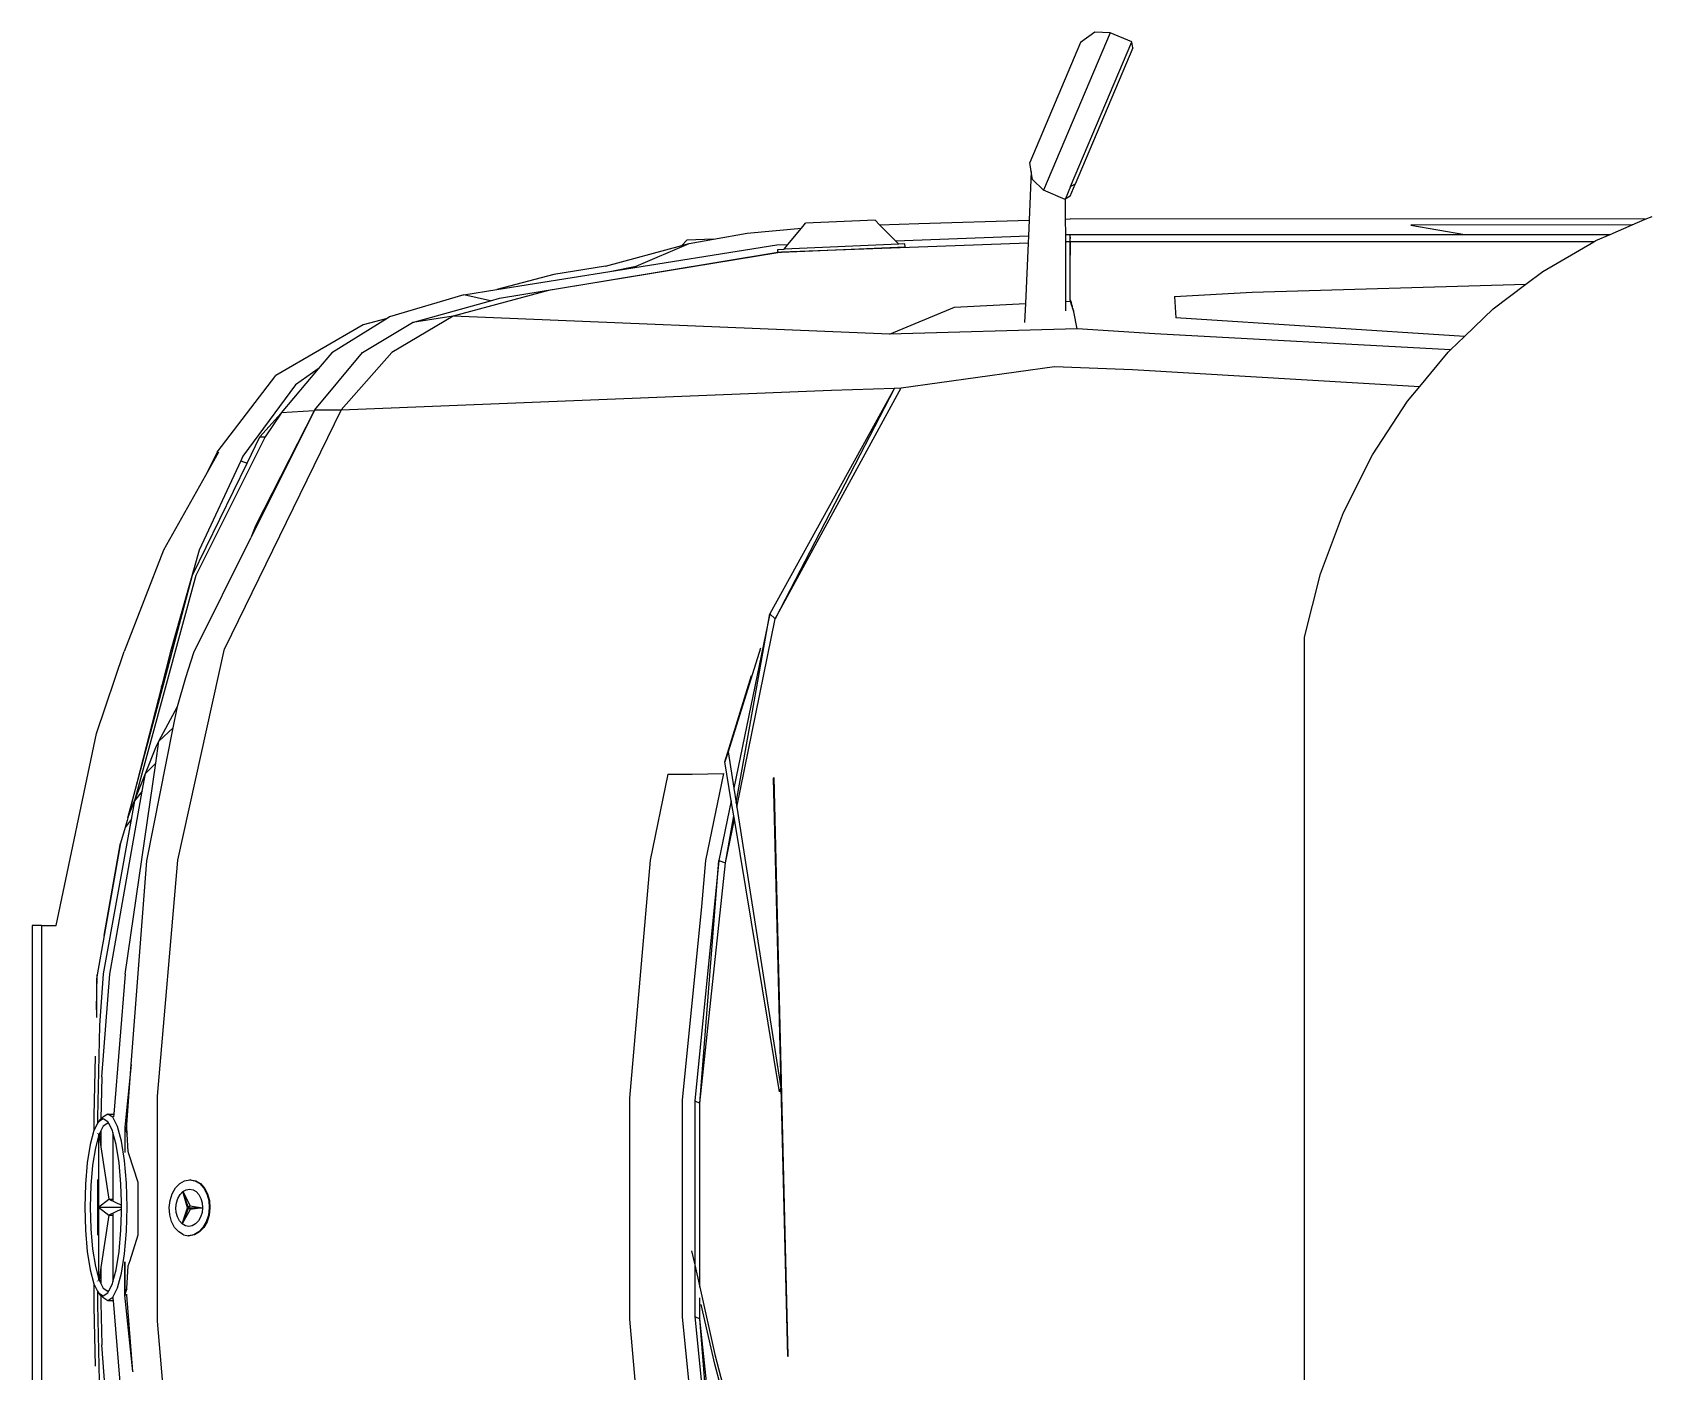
# Model space of a CAD drawing. Header units: millimetres. Extents: x 44692 to 333458, y -26854 to 14445.
# Drawn here: x 303103 to 304712, y 4180 to 5514 of the extents above; entities that cross this region are included whole.
import ezdxf

# ---------------------------------------------------------------- set-up
doc = ezdxf.new("R2010")
doc.units = ezdxf.units.MM
doc.header["$LTSCALE"] = 100
doc.layers.add('Transporte semielaborado', color=30, linetype='Continuous')

msp = doc.modelspace()

# ---------------------------------------------------------------- linework, layer by layer
at = {"layer": 'Transporte semielaborado'}
for p, q in [((304146.304, 5503.347), (304095.79, 5383.869)), ((304175.756, 5513.25), (304109.437, 5356.391)), ((304136.328, 5360.061), (304197.253, 5504.161)), ((304160.499, 5513.603), (304146.304, 5503.347)), ((304175.756, 5513.25), (304160.499, 5513.603)), ((304197.253, 5504.161), (304175.756, 5513.25)), ((304198.348, 5498.226), (304197.253, 5504.161)), ((304198.348, 5498.226), (304140.978, 5362.531)), ((304097.174, 5375.19), (304095.023, 5326.558)), ((304097.174, 5375.19), (304095.79, 5383.869)), ((304098.491, 5366.938), (304097.174, 5375.19)), ((304109.437, 5356.391), (304098.491, 5366.938)), ((304136.328, 5360.061), (304130.933, 5347.302)), ((304135.898, 5350.517), (304140.978, 5362.531)), ((304140.978, 5362.531), (304136.328, 5360.061)), ((304130.933, 5347.302), (304109.437, 5356.391)), ((304131.011, 5347.353), (304130.933, 5347.302)), ((304135.898, 5350.517), (304131.011, 5347.353)), ((304131.011, 5347.353), (304131.046, 5327.617)), ((303941.737, 5326.634), (303872.502, 5323.612)), ((303946.249, 5322.058), (303941.737, 5326.634)), ((303985.332, 5323.334), (304095.023, 5326.558)), ((304095.023, 5326.558), (304094.333, 5310.971)), ((304131.046, 5327.617), (304135.829, 5327.758)), ((304131.046, 5327.617), (304131.073, 5312.303)), ((304708.335, 5327.463), (304135.829, 5327.758)), ((304695.213, 5321.841), (304708.335, 5327.463)), ((304708.335, 5327.463), (304715.03, 5330.332)), ((303781.028, 5307.604), (303814.241, 5313.574)), ((303814.241, 5313.574), (303868.349, 5318.591)), ((303854.865, 5302.29), (303868.349, 5318.591)), ((303868.349, 5318.591), (303872.502, 5323.612)), ((303946.249, 5322.058), (303985.332, 5323.334)), ((303961.915, 5306.171), (303946.249, 5322.058)), ((303961.915, 5306.171), (304094.333, 5310.971)), ((304094.333, 5310.971), (304094.008, 5303.616)), ((304131.073, 5312.303), (304135.756, 5312.472)), ((304131.073, 5312.303), (304131.086, 5304.965)), ((304135.829, 5311.676), (304135.756, 5312.472)), ((304135.756, 5311.173), (304135.756, 5312.472)), ((304135.756, 5311.173), (304135.812, 5311.556)), ((304135.756, 5309.605), (304135.756, 5311.173)), ((304135.756, 5309.605), (304135.83, 5308.358)), ((304135.756, 5305.135), (304135.756, 5309.605)), ((304135.812, 5311.556), (304135.829, 5311.676)), ((304135.829, 5311.268), (304135.812, 5311.556)), ((304135.829, 5312.472), (304135.829, 5311.676)), ((304135.829, 5312.472), (304528.788, 5312.472)), ((304135.83, 5308.358), (304135.829, 5311.268)), ((304695.213, 5321.841), (304474.791, 5321.483)), ((304474.791, 5321.483), (304528.788, 5312.472)), ((304528.788, 5312.472), (304673.344, 5312.472)), ((304659.252, 5306.435), (304673.344, 5312.472)), ((304673.344, 5312.472), (304695.213, 5321.841)), ((303567.969, 5248.992), (303844.932, 5294.556)), ((303844.932, 5294.556), (303616.685, 5256.727)), ((303673.483, 5280.857), (303749.498, 5301.289)), ((303677.646, 5275.439), (303843.901, 5301.893)), ((303703.967, 5280.857), (303756.764, 5303.242)), ((303754.341, 5306.812), (303749.498, 5301.289)), ((303749.498, 5301.289), (303756.764, 5303.242)), ((303781.028, 5307.604), (303754.341, 5306.812)), ((303756.764, 5303.242), (303781.028, 5307.604)), ((303843.901, 5301.893), (303854.865, 5302.29)), ((303844.932, 5297.441), (303851.076, 5297.709)), ((303845.058, 5294.56), (303844.932, 5297.441)), ((303845.058, 5294.56), (303844.932, 5294.556)), ((303845.687, 5294.583), (303845.058, 5294.56)), ((303845.687, 5294.583), (303848.595, 5294.71)), ((304094.008, 5303.616), (303848.595, 5294.71)), ((303848.595, 5294.71), (303971.609, 5300.081)), ((303965.339, 5302.698), (303851.076, 5297.709)), ((303851.076, 5297.709), (303854.865, 5302.29)), ((303965.339, 5302.698), (303961.915, 5306.171)), ((303971.483, 5302.966), (303965.339, 5302.698)), ((303971.609, 5300.081), (303971.483, 5302.966)), ((304094.008, 5303.616), (304091.356, 5243.69)), ((304135.756, 5305.135), (304131.086, 5304.965)), ((304131.086, 5304.965), (304131.189, 5245.736)), ((304135.83, 5304.19), (304135.756, 5305.135)), ((304135.756, 5300.054), (304135.756, 5305.135)), ((304135.756, 5300.054), (304135.83, 5300.056)), ((304135.756, 5298.417), (304135.756, 5300.054)), ((304135.83, 5297.411), (304135.756, 5298.417)), ((304135.756, 5297.409), (304135.756, 5298.417)), ((304135.756, 5297.409), (304135.83, 5297.411)), ((304135.756, 5291.886), (304135.756, 5297.409)), ((304135.83, 5305.135), (304135.83, 5308.358)), ((304135.83, 5305.135), (304135.83, 5304.19)), ((304657.019, 5305.135), (304135.83, 5305.135)), ((304135.83, 5304.19), (304135.83, 5300.056)), ((304135.83, 5300.056), (304135.83, 5297.411)), ((304135.83, 5297.411), (304135.83, 5291.888)), ((304606.356, 5275.639), (304657.019, 5305.135)), ((304657.019, 5305.135), (304659.252, 5306.435)), ((303673.483, 5280.857), (303621.85, 5272.433)), ((303677.646, 5275.439), (303703.967, 5280.857)), ((304135.83, 5291.888), (304135.756, 5291.886)), ((304135.756, 5277.112), (304135.756, 5291.886)), ((304135.756, 5277.112), (304135.83, 5277.099)), ((304135.756, 5267.96), (304135.756, 5277.112)), ((304135.83, 5277.099), (304135.83, 5291.888)), ((304135.83, 5267.962), (304135.83, 5277.099)), ((303565.342, 5257.57), (303677.646, 5275.439)), ((303621.85, 5272.433), (303565.342, 5257.57)), ((304135.83, 5267.962), (304135.756, 5267.96)), ((304135.756, 5267.374), (304135.756, 5267.96)), ((304135.756, 5267.374), (304135.83, 5267.376)), ((304135.756, 5264.367), (304135.756, 5267.374)), ((304135.83, 5264.356), (304135.756, 5264.367)), ((304135.756, 5256.344), (304135.756, 5264.367)), ((304135.83, 5267.376), (304135.83, 5267.962)), ((304135.83, 5264.356), (304135.83, 5267.376)), ((304135.83, 5256.346), (304135.83, 5264.356)), ((304316.917, 5254.897), (304589.344, 5262.776)), ((304557.048, 5238.355), (304589.344, 5262.776)), ((304589.344, 5262.776), (304606.356, 5275.639)), ((303532.223, 5252.3), (303458.261, 5230.236)), ((303481.366, 5224.763), (303558.77, 5246.419)), ((303616.685, 5256.727), (303521.855, 5231.073)), ((303532.223, 5252.3), (303565.342, 5257.57)), ((303558.77, 5246.419), (303532.223, 5252.3)), ((303558.77, 5246.419), (303567.969, 5248.992)), ((304131.189, 5245.736), (304136.113, 5245.989)), ((304131.189, 5245.736), (304131.206, 5236.28)), ((304135.83, 5256.346), (304135.756, 5256.344)), ((304135.756, 5250.098), (304135.756, 5256.344)), ((304135.756, 5250.098), (304135.83, 5250.101)), ((304135.756, 5247.119), (304135.756, 5250.098)), ((304135.87, 5246.759), (304135.756, 5247.119)), ((304135.83, 5250.101), (304135.83, 5256.346)), ((304135.83, 5247.119), (304135.83, 5250.101)), ((304135.83, 5247.119), (304135.87, 5246.759)), ((304135.83, 5247.119), (304136.05, 5246.189)), ((304136.486, 5245.833), (304135.83, 5247.119)), ((304136.05, 5246.189), (304135.87, 5246.759)), ((304136.113, 5245.989), (304136.05, 5246.189)), ((304136.575, 5244.523), (304136.113, 5245.989)), ((304136.486, 5245.833), (304137.284, 5242.273)), ((304136.486, 5245.833), (304136.575, 5244.523)), ((304137.745, 5241.409), (304136.486, 5245.833)), ((304239.689, 5250.507), (304316.917, 5254.897)), ((304239.689, 5250.507), (304241.117, 5229.447)), ((303455.954, 5228.798), (303401.06, 5194.575)), ((303455.954, 5228.798), (303432.083, 5222.519)), ((303458.261, 5230.236), (303455.954, 5228.798)), ((303521.855, 5231.073), (303460.813, 5194.996)), ((303521.855, 5231.073), (303481.366, 5224.763)), ((303956.034, 5213.041), (303521.855, 5231.073)), ((303956.034, 5213.041), (304020.622, 5240.056)), ((304020.622, 5240.056), (304091.356, 5243.69)), ((304091.356, 5243.69), (304090.523, 5224.87)), ((304137.284, 5242.273), (304136.575, 5244.523)), ((304137.768, 5240.74), (304137.284, 5242.273)), ((304137.745, 5241.409), (304137.768, 5240.74)), ((304138.553, 5238.574), (304137.745, 5241.409)), ((304138.568, 5238.203), (304137.768, 5240.74)), ((304138.553, 5238.574), (304138.568, 5238.203)), ((304139.115, 5236.6), (304138.553, 5238.574)), ((304139.115, 5236.6), (304138.568, 5238.203)), ((304139.115, 5236.6), (304139.122, 5236.446)), ((304139.178, 5236.378), (304139.122, 5236.446)), ((304139.178, 5236.378), (304139.202, 5236.294)), ((304139.202, 5236.294), (304139.184, 5236.25)), ((304139.501, 5235.243), (304139.184, 5236.25)), ((304142.941, 5218.355), (304139.501, 5235.243)), ((304528.219, 5210.669), (304241.117, 5229.447)), ((304528.219, 5210.669), (304557.048, 5238.355)), ((303432.083, 5222.519), (303345.164, 5171.954)), ((303431.418, 5194.996), (303481.366, 5224.763)), ((304142.941, 5218.355), (303956.034, 5213.041)), ((304220.071, 5213.553), (304142.941, 5218.355)), ((304514.401, 5197.399), (304220.071, 5213.553)), ((304511.986, 5195.079), (304514.401, 5197.399)), ((304514.401, 5197.399), (304528.219, 5210.669)), ((303383.919, 5137.658), (303431.418, 5194.996)), ((303401.06, 5194.575), (303387.551, 5178.581)), ((303460.813, 5194.996), (303410.455, 5137.658)), ((303967.735, 5159.695), (304120.321, 5180.983)), ((304120.321, 5180.983), (304197.931, 5177.834)), ((304483.83, 5160.991), (304511.986, 5195.079)), ((303287.018, 5095.795), (303345.164, 5171.954)), ((303387.551, 5178.581), (303350.583, 5134.812)), ((303387.551, 5178.581), (303364.876, 5162.707)), ((304197.931, 5177.834), (304483.83, 5160.991)), ((303364.876, 5162.707), (303312.479, 5091.8)), ((303410.455, 5137.658), (303898.342, 5157.254)), ((303961.134, 5159.428), (303836.921, 4934.559)), ((303842.414, 4929.557), (303967.735, 5159.695)), ((303961.134, 5159.428), (303842.414, 4929.557)), ((303898.342, 5157.254), (303961.134, 5159.428)), ((303961.134, 5159.428), (303967.735, 5159.695)), ((304471.77, 5146.39), (304483.83, 5160.991)), ((303410.455, 5137.658), (303294.209, 4899.848)), ((303383.51, 5136.856), (303320.447, 5010.285)), ((303383.51, 5136.856), (303324.965, 5022.215)), ((303329.503, 5110.903), (303350.458, 5134.622)), ((303350.458, 5134.622), (303334.812, 5110.903)), ((303350.583, 5134.812), (303350.458, 5134.622)), ((303383.51, 5136.856), (303350.583, 5134.812)), ((303383.919, 5137.658), (303383.51, 5136.856)), ((303383.919, 5137.658), (303410.455, 5137.658)), ((304436.938, 5092.936), (304471.77, 5146.39)), ((303334.812, 5110.903), (303265.559, 4972.776)), ((303316.756, 5084.691), (303329.503, 5110.903)), ((303329.503, 5110.903), (303334.812, 5110.903)), ((303262.469, 4973.051), (303316.756, 5084.691)), ((303310.301, 5087.101), (303268.962, 4997.933)), ((303287.018, 5095.795), (303275.291, 5072.483)), ((303288.332, 5095.795), (303275.291, 5072.483)), ((303312.479, 5091.8), (303310.301, 5087.101)), ((303310.301, 5087.101), (303316.756, 5084.691)), ((304407.953, 5035.43), (304436.938, 5092.936)), ((303275.291, 5072.483), (303233.589, 4997.933)), ((303324.965, 5022.215), (303320.447, 5010.285)), ((304385.203, 4974.64), (304407.953, 5035.43)), ((303263.552, 4896.109), (303320.447, 5010.285)), ((303233.589, 4997.933), (303194.162, 4897.243)), ((303268.962, 4997.933), (303240.543, 4897.243)), ((303265.559, 4972.776), (303204.672, 4748.362)), ((303236.133, 4874.388), (303262.469, 4973.051)), ((304368.99, 4911.376), (304385.203, 4974.64)), ((303836.921, 4934.559), (303801.152, 4761.252)), ((303803.434, 4746.695), (303836.921, 4934.559)), ((303804.116, 4742.34), (303842.414, 4929.557)), ((303842.414, 4929.557), (303836.921, 4934.559)), ((304368.99, 3763.116), (304368.99, 4911.376)), ((303166.781, 4815.673), (303194.162, 4897.243)), ((303240.543, 4897.243), (303231.515, 4862.075)), ((303247.652, 4689.351), (303294.209, 4899.848)), ((303255.722, 4871.299), (303263.552, 4896.109)), ((303827.531, 4900.574), (303795.509, 4797.261)), ((303197.982, 4731.468), (303236.133, 4874.388)), ((303231.515, 4862.075), (303197.982, 4731.468)), ((303231.515, 4862.075), (303236.133, 4874.388)), ((303247.33, 4842.371), (303255.722, 4871.299)), ((303792.178, 4787.21), (303818.807, 4873.308)), ((303228.94, 4807.967), (303247.33, 4842.371)), ((303243.13, 4821.181), (303247.33, 4842.371)), ((303126.538, 4624.571), (303166.781, 4815.673)), ((303216.873, 4688.714), (303243.13, 4821.181)), ((303228.94, 4807.967), (303243.13, 4821.181)), ((303215.517, 4775.754), (303226.363, 4803.146)), ((303225.759, 4786.072), (303228.94, 4807.967)), ((303226.363, 4803.146), (303228.94, 4807.967)), ((303795.509, 4797.261), (303792.178, 4787.21)), ((303795.509, 4797.261), (303801.152, 4761.252)), ((303195.223, 4575.859), (303225.759, 4786.072)), ((303225.759, 4786.072), (303215.517, 4775.754)), ((303798.556, 4748.673), (303792.178, 4787.21)), ((303204.672, 4748.362), (303215.517, 4775.754)), ((303212.368, 4758.081), (303215.517, 4775.754)), ((303735.294, 4775.229), (303717.96, 4689.351)), ((303735.294, 4775.229), (303759.623, 4775.229)), ((303759.623, 4775.229), (303790.885, 4775.731)), ((303790.885, 4775.731), (303773.022, 4689.182)), ((303840.593, 4771.21), (303840.805, 4771.848)), ((303854.873, 4195.383), (303840.593, 4771.21)), ((303840.805, 4771.848), (303846.847, 4524.261)), ((303179.892, 4575.834), (303212.368, 4758.081)), ((303197.982, 4731.468), (303204.672, 4748.362)), ((303204.672, 4748.362), (303201.306, 4729.778)), ((303212.368, 4758.081), (303204.672, 4748.362)), ((303798.556, 4748.673), (303786.269, 4689.141)), ((303801.074, 4733.459), (303798.556, 4748.673)), ((303801.152, 4761.252), (303803.434, 4746.695)), ((303803.434, 4746.695), (303804.116, 4742.34)), ((303197.982, 4731.468), (303197.345, 4728.968)), ((303792.774, 4686.895), (303801.074, 4733.459)), ((303792.774, 4686.895), (303801.622, 4730.148)), ((303801.622, 4730.148), (303801.074, 4733.459)), ((303846.543, 4458.726), (303801.622, 4730.148)), ((303804.116, 4742.34), (303847.916, 4462.87)), ((303201.306, 4729.778), (303173.495, 4576.231)), ((303195.303, 4721.929), (303190.771, 4706.309)), ((303201.306, 4729.778), (303195.303, 4721.929)), ((303197.345, 4728.968), (303195.303, 4721.929)), ((303174.428, 4614.37), (303190.474, 4704.639)), ((303190.354, 4704.588), (303174.428, 4614.37)), ((303190.482, 4705.315), (303190.354, 4704.588)), ((303190.354, 4704.588), (303190.474, 4704.639)), ((303190.474, 4704.639), (303190.771, 4706.309)), ((303190.771, 4706.309), (303190.482, 4705.315)), ((303201.382, 4485.903), (303216.873, 4688.714)), ((303227.604, 4454.496), (303247.652, 4689.351)), ((303717.96, 4689.351), (303697.394, 4452.433)), ((303786.269, 4689.141), (303762.277, 4449.996)), ((303767.288, 4447.395), (303786.269, 4689.141)), ((303767.288, 4447.395), (303792.774, 4686.895)), ((303773.022, 4689.182), (303769.034, 4643.236)), ((303786.269, 4689.141), (303792.774, 4686.895)), ((303769.034, 4643.236), (303749.694, 4450.469)), ((303102.9, 4624.571), (303102.9, 4054.611)), ((303112.177, 4624.571), (303102.9, 4624.571)), ((303112.177, 4624.571), (303126.538, 4624.571)), ((303112.177, 4624.571), (303112.177, 4054.611)), ((303174.428, 4614.37), (303167.551, 4575.409)), ((303166.798, 4540.337), (303167.551, 4575.409)), ((303167.551, 4575.409), (303166.798, 4571.145)), ((303166.798, 4571.145), (303166.798, 4540.337)), ((303173.495, 4576.231), (303169.844, 4524.693)), ((303172.131, 4473.67), (303179.892, 4575.834)), ((303195.223, 4575.859), (303183.875, 4436.747)), ((303166.798, 4540.337), (303166.798, 4532.91)), ((303169.844, 4524.693), (303167.876, 4433.202)), ((303855.156, 4196.233), (303846.847, 4524.261)), ((303846.847, 4524.261), (303854.873, 4195.383)), ((303164.534, 4434.872), (303165.811, 4494.342)), ((303172.131, 4473.67), (303171.222, 4431.743)), ((303201.382, 4485.903), (303195.051, 4423.785)), ((303196.825, 4426.228), (303201.382, 4485.903)), ((303847.916, 4462.87), (303846.543, 4458.726)), ((303227.604, 4230.538), (303227.604, 4454.496)), ((303697.394, 4452.433), (303697.394, 4232.601)), ((303749.694, 4450.469), (303749.694, 4234.565)), ((303762.277, 4449.996), (303767.288, 4447.395)), ((303762.277, 4449.996), (303762.277, 4286.51)), ((303767.288, 4264.248), (303767.288, 4447.395)), ((303164.534, 4420.811), (303164.534, 4434.872)), ((303167.876, 4427.468), (303164.534, 4420.811)), ((303167.876, 4433.202), (303167.876, 4427.468)), ((303168.697, 4429.105), (303167.876, 4427.468)), ((303173.44, 4432.108), (303168.697, 4429.105)), ((303168.697, 4429.105), (303171.222, 4431.743)), ((303173.484, 4424.625), (303171.217, 4420.108)), ((303171.222, 4431.743), (303172.985, 4433.586)), ((303177.977, 4436.747), (303172.985, 4433.586)), ((303178.182, 4429.105), (303173.44, 4432.108)), ((303177.977, 4427.47), (303173.484, 4424.625)), ((303182.969, 4433.586), (303177.977, 4436.747)), ((303177.977, 4436.747), (303183.875, 4436.747)), ((303179.481, 4426.517), (303177.977, 4427.47)), ((303179.481, 4426.517), (303178.182, 4429.105)), ((303182.602, 4420.301), (303179.481, 4426.517)), ((303187.621, 4424.318), (303182.969, 4433.586)), ((303183.875, 4436.747), (303183.65, 4433.987)), ((303191.616, 4409.575), (303187.621, 4424.318)), ((303196.961, 4423.904), (303196.825, 4426.228)), ((303164.278, 4420.301), (303160.483, 4406.295)), ((303164.534, 4420.811), (303164.278, 4420.301)), ((303164.534, 4420.078), (303164.534, 4420.108)), ((303168.822, 4414.529), (303165.702, 4403.015)), ((303166.742, 4418.447), (303166.679, 4418.215)), ((303167.876, 4417.594), (303167.876, 4417.176)), ((303168.819, 4416.884), (303168.822, 4414.529)), ((303168.822, 4414.529), (303168.903, 4343.977)), ((303171.217, 4420.108), (303169.385, 4416.458)), ((303169.385, 4416.458), (303171.217, 4416.458)), ((303169.385, 4416.458), (303171.217, 4404.103)), ((303171.217, 4420.108), (303171.217, 4416.458)), ((303171.217, 4416.458), (303171.217, 4404.103)), ((303183.134, 4418.336), (303182.602, 4420.301)), ((303186.397, 4406.295), (303183.134, 4418.336)), ((303183.134, 4418.336), (303183.134, 4352.011)), ((303194.681, 4390.362), (303191.616, 4409.575)), ((303195.051, 4423.785), (303196.961, 4423.904)), ((303195.051, 4423.785), (303195.055, 4398.326)), ((303195.051, 4423.785), (303197.387, 4416.648)), ((303197.387, 4416.648), (303196.961, 4423.904)), ((303198.402, 4399.35), (303197.387, 4416.648)), ((303160.483, 4406.295), (303157.571, 4388.042)), ((303165.702, 4403.015), (303162.944, 4385.723)), ((303171.217, 4404.103), (303178.941, 4352.011)), ((303189.309, 4388.042), (303186.397, 4406.295)), ((303199.089, 4397.234), (303198.402, 4399.35)), ((303208.393, 4368.554), (303199.089, 4397.234)), ((303157.571, 4388.042), (303155.741, 4366.787)), ((303162.944, 4385.723), (303161.209, 4365.586)), ((303191.139, 4366.787), (303189.309, 4388.042)), ((303196.608, 4367.987), (303194.681, 4390.362)), ((303155.741, 4366.787), (303155.116, 4343.977)), ((303161.209, 4365.586), (303160.618, 4343.977)), ((303167.876, 4371.678), (303167.876, 4316.275)), ((303191.62, 4349.235), (303191.139, 4366.787)), ((303197.265, 4343.977), (303196.608, 4367.987)), ((303208.393, 4316.48), (303208.393, 4368.554)), ((303242.064, 4357.425), (303245.352, 4363.175)), ((303245.352, 4363.175), (303249.575, 4367.581)), ((303249.575, 4367.581), (303254.444, 4370.343)), ((303252.736, 4359.538), (303255.982, 4361.378)), ((303254.444, 4370.343), (303259.627, 4371.271)), ((303255.982, 4361.378), (303259.438, 4361.997)), ((303259.438, 4361.997), (303262.868, 4361.353)), ((303259.627, 4371.271), (303264.772, 4370.304)), ((303260.334, 4371.244), (303259.627, 4371.271)), ((303260.334, 4371.244), (303265.479, 4370.277)), ((303262.868, 4361.353), (303266.038, 4359.488)), ((303264.772, 4370.304), (303269.527, 4367.506)), ((303265.479, 4370.277), (303270.234, 4367.48)), ((303269.527, 4367.506), (303273.569, 4363.07)), ((303270.234, 4367.48), (303274.276, 4363.043)), ((303273.569, 4363.07), (303276.623, 4357.296)), ((303274.276, 4363.043), (303277.33, 4357.269)), ((303155.116, 4343.977), (303155.741, 4321.167)), ((303160.618, 4343.977), (303161.209, 4322.367)), ((303168.903, 4343.977), (303168.822, 4273.425)), ((303168.903, 4343.977), (303178.941, 4352.011)), ((303168.903, 4343.977), (303178.941, 4335.943)), ((303168.903, 4343.977), (303191.763, 4343.977)), ((303178.941, 4352.011), (303191.705, 4346.104)), ((303178.941, 4352.011), (303183.134, 4352.011)), ((303183.134, 4352.011), (303183.134, 4350.45)), ((303191.705, 4346.104), (303191.62, 4349.235)), ((303191.763, 4343.977), (303191.705, 4346.104)), ((303191.705, 4341.85), (303191.763, 4343.977)), ((303196.608, 4319.966), (303197.265, 4343.977)), ((303239.107, 4343.525), (303239.934, 4350.723)), ((303239.934, 4350.723), (303242.064, 4357.425)), ((303245.758, 4343.5), (303246.309, 4348.299)), ((303246.309, 4348.299), (303247.729, 4352.767)), ((303247.729, 4352.767), (303249.922, 4356.6)), ((303249.922, 4356.6), (303252.736, 4359.538)), ((303257.397, 4343.456), (303252.736, 4359.538)), ((303252.736, 4359.538), (303259.932, 4345.455)), ((303258.381, 4343.477), (303252.736, 4359.538)), ((303258.381, 4343.477), (303259.932, 4345.455)), ((303259.932, 4345.455), (303272.361, 4343.4)), ((303266.038, 4359.488), (303268.733, 4356.53)), ((303268.733, 4356.53), (303270.768, 4352.681)), ((303270.768, 4352.681), (303272.006, 4348.202)), ((303272.006, 4348.202), (303272.361, 4343.4)), ((303276.623, 4357.296), (303278.479, 4350.578)), ((303277.33, 4357.269), (303279.186, 4350.552)), ((303278.479, 4350.578), (303279.012, 4343.375)), ((303279.186, 4350.552), (303279.719, 4343.348)), ((303178.941, 4335.943), (303171.217, 4283.85)), ((303191.705, 4341.85), (303178.941, 4335.943)), ((303178.941, 4335.943), (303183.134, 4335.943)), ((303183.134, 4337.503), (303183.134, 4335.943)), ((303183.134, 4335.943), (303183.134, 4269.618)), ((303191.139, 4321.167), (303191.62, 4338.719)), ((303191.62, 4338.719), (303191.705, 4341.85)), ((303239.64, 4336.322), (303239.107, 4343.525)), ((303241.497, 4329.604), (303239.64, 4336.322)), ((303244.55, 4323.83), (303241.497, 4329.604)), ((303246.114, 4338.698), (303245.758, 4343.5)), ((303247.351, 4334.22), (303246.114, 4338.698)), ((303249.387, 4330.37), (303247.351, 4334.22)), ((303252.082, 4327.412), (303249.387, 4330.37)), ((303258.381, 4343.477), (303252.082, 4327.412)), ((303252.082, 4327.412), (303257.397, 4343.456)), ((303260.035, 4341.607), (303252.082, 4327.412)), ((303258.381, 4343.477), (303257.397, 4343.456)), ((303258.381, 4343.477), (303260.035, 4341.607)), ((303258.381, 4343.477), (303272.361, 4343.4)), ((303272.361, 4343.4), (303260.035, 4341.607)), ((303268.198, 4330.3), (303265.383, 4327.363)), ((303270.39, 4334.133), (303268.198, 4330.3)), ((303271.81, 4338.601), (303270.39, 4334.133)), ((303272.361, 4343.4), (303271.81, 4338.601)), ((303276.056, 4329.475), (303272.767, 4323.725)), ((303276.762, 4329.448), (303273.474, 4323.698)), ((303278.186, 4336.177), (303276.056, 4329.475)), ((303278.893, 4336.15), (303276.762, 4329.448)), ((303279.012, 4343.375), (303278.186, 4336.177)), ((303279.719, 4343.348), (303278.893, 4336.15)), ((303155.741, 4321.167), (303157.571, 4299.911)), ((303161.209, 4322.367), (303162.944, 4302.23)), ((303189.309, 4299.911), (303191.139, 4321.167)), ((303194.681, 4297.592), (303196.608, 4319.966)), ((303200.128, 4291.002), (303208.393, 4316.48)), ((303248.592, 4319.394), (303244.55, 4323.83)), ((303253.348, 4316.596), (303248.592, 4319.394)), ((303255.252, 4325.548), (303252.082, 4327.412)), ((303253.348, 4316.596), (303258.493, 4315.629)), ((303258.682, 4324.903), (303255.252, 4325.548)), ((303257.829, 4315.754), (303259.827, 4315.881)), ((303263.676, 4316.558), (303258.493, 4315.629)), ((303259.2, 4315.602), (303258.493, 4315.629)), ((303262.137, 4325.522), (303258.682, 4324.903)), ((303264.383, 4316.531), (303259.2, 4315.602)), ((303265.383, 4327.363), (303262.137, 4325.522)), ((303268.545, 4319.319), (303263.676, 4316.558)), ((303269.252, 4319.292), (303264.383, 4316.531)), ((303272.767, 4323.725), (303268.545, 4319.319)), ((303273.474, 4323.698), (303269.252, 4319.292)), ((303157.571, 4299.911), (303160.483, 4281.658)), ((303162.944, 4302.23), (303165.702, 4284.938)), ((303186.397, 4281.658), (303189.309, 4299.911)), ((303191.616, 4278.379), (303194.681, 4297.592)), ((303759.134, 4300.468), (303762.277, 4286.51)), ((303160.483, 4281.658), (303164.278, 4267.653)), ((303165.702, 4284.938), (303168.822, 4273.425)), ((303171.217, 4283.85), (303169.385, 4271.495)), ((303171.217, 4283.85), (303171.217, 4271.495)), ((303183.134, 4269.618), (303186.397, 4281.658)), ((303195.051, 4256.652), (303195.073, 4289.633)), ((303195.073, 4289.633), (303195.114, 4256.85)), ((303197.12, 4263.154), (303198.402, 4285.684)), ((303198.402, 4285.684), (303200.128, 4291.002)), ((303762.277, 4286.51), (303767.288, 4264.248)), ((303762.277, 4285.207), (303762.277, 4235.038)), ((303164.278, 4267.653), (303164.534, 4267.143)), ((303164.534, 4267.845), (303164.534, 4267.875)), ((303164.534, 4245.276), (303164.534, 4267.143)), ((303164.534, 4267.143), (303167.876, 4260.486)), ((303166.679, 4269.739), (303166.742, 4269.507)), ((303167.876, 4270.778), (303167.876, 4270.36)), ((303168.822, 4273.425), (303168.819, 4271.07)), ((303169.385, 4271.495), (303171.217, 4271.495)), ((303169.385, 4271.495), (303171.217, 4267.846)), ((303171.217, 4271.495), (303171.217, 4267.846)), ((303171.217, 4267.846), (303173.484, 4263.329)), ((303173.484, 4263.329), (303177.977, 4260.484)), ((303179.481, 4261.437), (303182.602, 4267.653)), ((303182.602, 4267.653), (303183.134, 4269.618)), ((303182.969, 4254.368), (303187.621, 4263.636)), ((303187.621, 4263.636), (303191.616, 4278.379)), ((303767.288, 4264.248), (303782.347, 4197.36)), ((303167.876, 4260.486), (303167.876, 4246.946)), ((303167.876, 4260.486), (303168.697, 4258.848)), ((303168.697, 4258.848), (303173.44, 4255.845)), ((303171.217, 4256.215), (303168.697, 4258.848)), ((303171.217, 4256.215), (303171.217, 4248.616)), ((303172.985, 4254.368), (303171.217, 4256.215)), ((303171.217, 4248.616), (303172.122, 4206.889)), ((303172.985, 4254.368), (303177.977, 4251.207)), ((303173.44, 4255.845), (303178.182, 4258.848)), ((303177.977, 4260.484), (303179.481, 4261.437)), ((303177.977, 4251.207), (303182.969, 4254.368)), ((303177.977, 4251.207), (303183.25, 4251.207)), ((303178.182, 4258.848), (303179.481, 4261.437)), ((303183.134, 4253.953), (303183.134, 4252.634)), ((303183.134, 4252.634), (303183.25, 4251.207)), ((303183.25, 4251.207), (303195.223, 4104.289)), ((303195.114, 4256.85), (303195.051, 4256.652)), ((303195.051, 4256.652), (303195.078, 4256.446)), ((303195.051, 4256.652), (303195.078, 4256.652)), ((303195.051, 4256.363), (303195.078, 4256.446)), ((303195.051, 4256.363), (303195.083, 4256.315)), ((303195.078, 4256.362), (303195.051, 4256.363)), ((303195.078, 4256.446), (303197.037, 4262.432)), ((303195.114, 4256.85), (303195.078, 4256.652)), ((303195.078, 4256.652), (303195.078, 4256.446)), ((303197.02, 4256.241), (303195.078, 4256.362)), ((303195.078, 4256.362), (303195.083, 4256.315)), ((303202.818, 4180.289), (303195.083, 4256.315)), ((303195.114, 4256.85), (303197.071, 4262.999)), ((303197.02, 4256.241), (303196.945, 4257.232)), ((303202.818, 4180.289), (303197.02, 4256.241)), ((303197.037, 4262.432), (303197.071, 4262.999)), ((303197.037, 4262.432), (303197.158, 4262.801)), ((303197.12, 4263.154), (303197.071, 4262.999)), ((303767.288, 4232.753), (303767.288, 4253.771)), ((303782.347, 4187.763), (303768.506, 4247.237)), ((303165.811, 4185.806), (303164.534, 4245.276)), ((303167.876, 4246.946), (303169.844, 4155.455)), ((303697.394, 4232.601), (303717.96, 3995.683)), ((303749.694, 4234.565), (303769.034, 4041.798)), ((303762.277, 4235.038), (303767.288, 4232.753)), ((303762.277, 4235.038), (303786.269, 3995.893)), ((303786.269, 3995.893), (303767.288, 4232.753)), ((303792.774, 3993.253), (303767.288, 4232.753)), ((303247.652, 3995.683), (303227.604, 4230.538)), ((303179.892, 4104.314), (303172.122, 4206.889)), ((303782.347, 4197.36), (303845.427, 3951.392)), ((303863.824, 3875.871), (303782.347, 4187.763)), ((303854.873, 4195.383), (303855.156, 4196.233)), ((303202.818, 4180.289), (303202.831, 4180.161))]:
    msp.add_line(p, q, dxfattribs=at)

doc.saveas('drawing.dxf')
